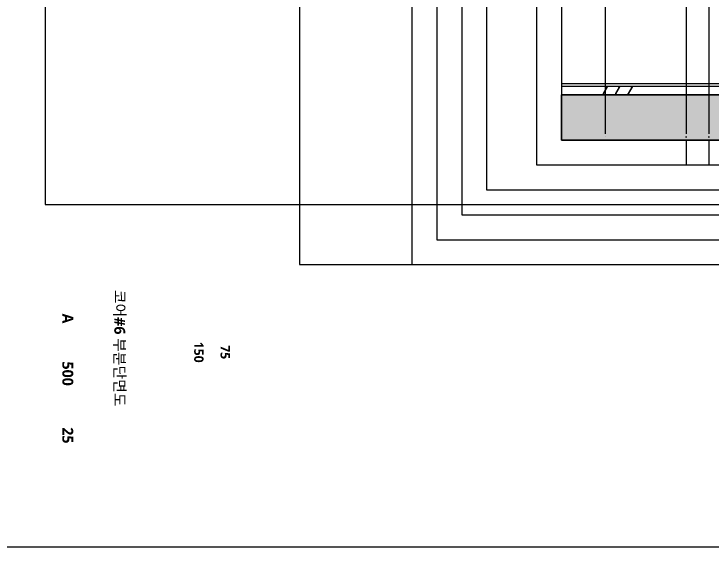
# Model space of a CAD drawing. Header units: millimetres. Extents: x 0 to 356400, y 0 to 68257.
# Drawn here: x 223500 to 240300, y 0 to 12835 of the extents above; entities that cross this region are included whole.
import ezdxf
from ezdxf.enums import TextEntityAlignment as Align

# ---------------------------------------------------------------- set-up
doc = ezdxf.new("R2010")
doc.units = ezdxf.units.MM
doc.header["$LTSCALE"] = 75
doc.linetypes.add('CEN', pattern=[62, 60, -1, 0, -1])
for name, color, linetype in [('8', 8, 'Continuous'), ('A-ANNO-TITL', 7, 'Continuous'), ('A-CEN', 1, 'CEN'), ('A-SECT-MATR1-PAT', 8, 'Continuous'), ('A-SECT-MATR2', 6, 'Continuous'), ('A-ST-AXIS-CEN', 252, 'CEN'), ('A-ST-CONC', 2, 'Continuous')]:
    doc.layers.add(name, color=color, linetype=linetype)
for name, color, linetype, plot in [('Defpoint', 161, 'Continuous', False), ('G(그리드1)', 185, 'Continuous', False), ('G(그리드2)', 235, 'Continuous', False)]:
    doc.layers.add(name, color=color, linetype=linetype, plot=plot)
doc.styles.add('SH_진천_나눔', font='NanumGothicBold.ttf')

msp = doc.modelspace()

# ---------------------------------------------------------------- hatches: boundary and pattern name
at = {"layer": '8', "transparency": 33554687}
h = msp.add_hatch(color=256, dxfattribs=at)
h.dxf.hatch_style = 1
h.paths.add_polyline_path([(236675, 10890), (242217.8, 10890), (242537.8, 11210), (251635, 11210), (251635, 11470), (251575, 11470), (251575, 30500), (253375, 30500), (253375, 9800), (236675, 9800)])

# ---------------------------------------------------------------- linework, layer by layer
at = {"layer": '8'}
msp.add_lwpolyline([(236675, 10890), (242217.8, 10890), (242537.8, 11210), (251635, 11210), (251635, 11470), (251635, 11470), (251575, 11470), (251575, 30500), (253375, 30500), (253375, 9800), (236675, 9800)], close=True, dxfattribs=at)
at = {"layer": 'A-CEN'}
for p, q in [((237725, 56300), (237725, 9800)), ((240225, 56300), (240225, 9200))]:
    msp.add_line(p, q, dxfattribs=at)
at = {"layer": 'A-SECT-MATR1-PAT'}
for points in [[(237784.7, 11090), (237669.3, 10890), (237686.6, 10920), (237703.9, 10890), (237686.6, 10920), (237767.4, 11060), (237750.1, 11090)], [(238084.7, 11090), (237969.3, 10890), (237986.6, 10920), (238003.9, 10890), (237986.6, 10920), (238067.4, 11060), (238050.1, 11090)], [(238384.7, 11090), (238269.3, 10890), (238286.6, 10920), (238303.9, 10890), (238286.6, 10920), (238367.4, 11060), (238350.1, 11090)]]:
    msp.add_lwpolyline(points, dxfattribs=at)
at = {"layer": 'A-SECT-MATR2'}
for p, q in [((242135, 11090), (236675, 11090)), ((242217.8, 10890), (236675, 10890))]:
    msp.add_line(p, q, dxfattribs=at)
at = {"layer": 'A-ST-AXIS-CEN'}
msp.add_line((239675, 56300), (239675, 9200), dxfattribs=at)
at = {"layer": 'A-ST-CONC'}
msp.add_line((242075, 11150), (236675, 11150), dxfattribs=at)
at = {"layer": 'Defpoint'}
for points in [[(267300, 63000), (267300, 0), (222750, 0), (222750, 63000)], [(224250, 61500), (224250, 8250), (265800, 8250), (265800, 61500)]]:
    msp.add_lwpolyline(points, close=True, dxfattribs=at)
at = {"layer": 'G(그리드1)'}
for points in [[(256975, 59300), (230375, 59300), (230375, 6800), (256975, 6800)], [(256975, 59300), (233075, 59300), (233075, 6800), (256975, 6800)], [(256375, 58700), (233675, 58700), (233675, 7400), (256375, 7400)], [(255775, 58100), (234275, 58100), (234275, 8000), (255775, 8000)], [(255175, 57500), (234875, 57500), (234875, 8600), (255175, 8600)], [(253975, 56300), (236075, 56300), (236075, 9200), (253975, 9200)]]:
    msp.add_lwpolyline(points, close=True, dxfattribs=at)
msp.add_lwpolyline([(233675, 51700), (233675, 7400), (256375, 7400), (256375, 51700)], dxfattribs=at)
at = {"layer": 'G(그리드2)'}
msp.add_lwpolyline([(253375, 55700), (236675, 55700), (236675, 9800), (253375, 9800)], close=True, dxfattribs=at)

# ---------------------------------------------------------------- texts
at = {"layer": 'A-ANNO-TITL', "style": 'SH_진천_나눔'}
for s, height, p in [(' 코어#6 부분단면도', 262.5, (226047.9, 4832.4)), ('A', 262.5, (224795.3, 5503.1)), ('150', 225, (227950, 4691.1)), ('75', 225, (228583.3, 4691.1)), ('500', 262.5, (224795.3, 4174.8)), ('25', 262.5, (224795.3, 2688.2))]:
    msp.add_text(s, height=height, rotation=270, dxfattribs=at).set_placement(p, align=Align.MIDDLE)

doc.saveas('drawing.dxf')
